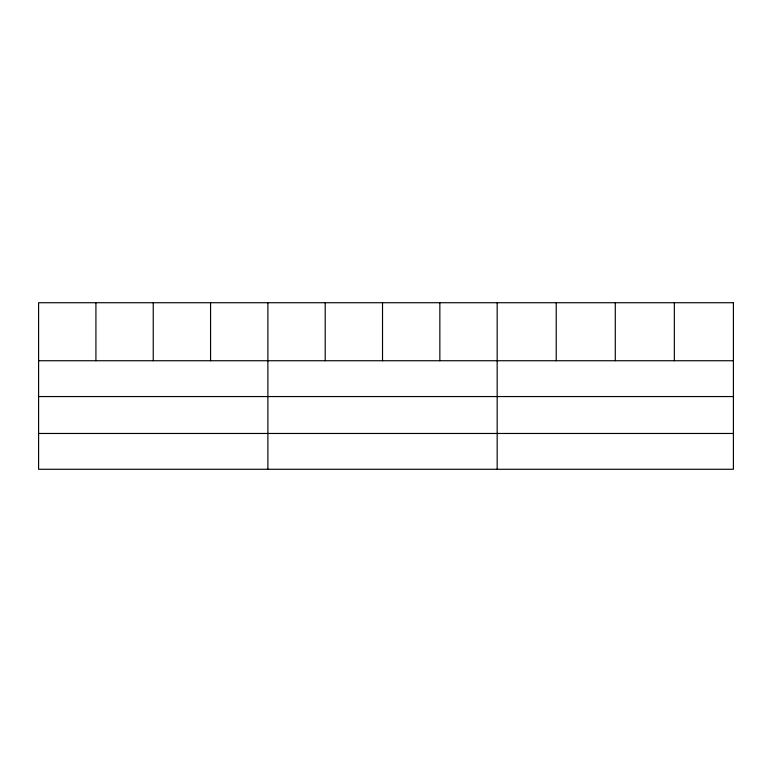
<?xml version="1.0" encoding="UTF-8"?>
<svg xmlns="http://www.w3.org/2000/svg" width="772" height="772" viewBox="0 0 772 772"><rect width="100%" height="100%" fill="white"/><g stroke="black" fill="none" stroke-linecap="round" stroke-linejoin="round"><path stroke-width="1.16" d="M38.6 360.736L733.4 360.736M38.6 396.557L733.4 396.557M38.6 433.468L733.4 433.468M674.342 302.72L674.342 360.736M615.284 302.72L615.284 360.736M556.226 302.72L556.226 360.736M497.168 302.72L497.168 469.279M439.847 302.72L439.847 360.736M382.526 302.72L382.526 360.736M325.205 302.72L325.205 360.736M267.884 302.72L267.884 469.279M210.563 302.72L210.563 360.736M153.242 302.72L153.242 360.736M95.921 302.72L95.921 360.736M733.4 302.72L38.6 302.72L38.6 469.279L733.4 469.279L733.4 302.72"/></g></svg>
